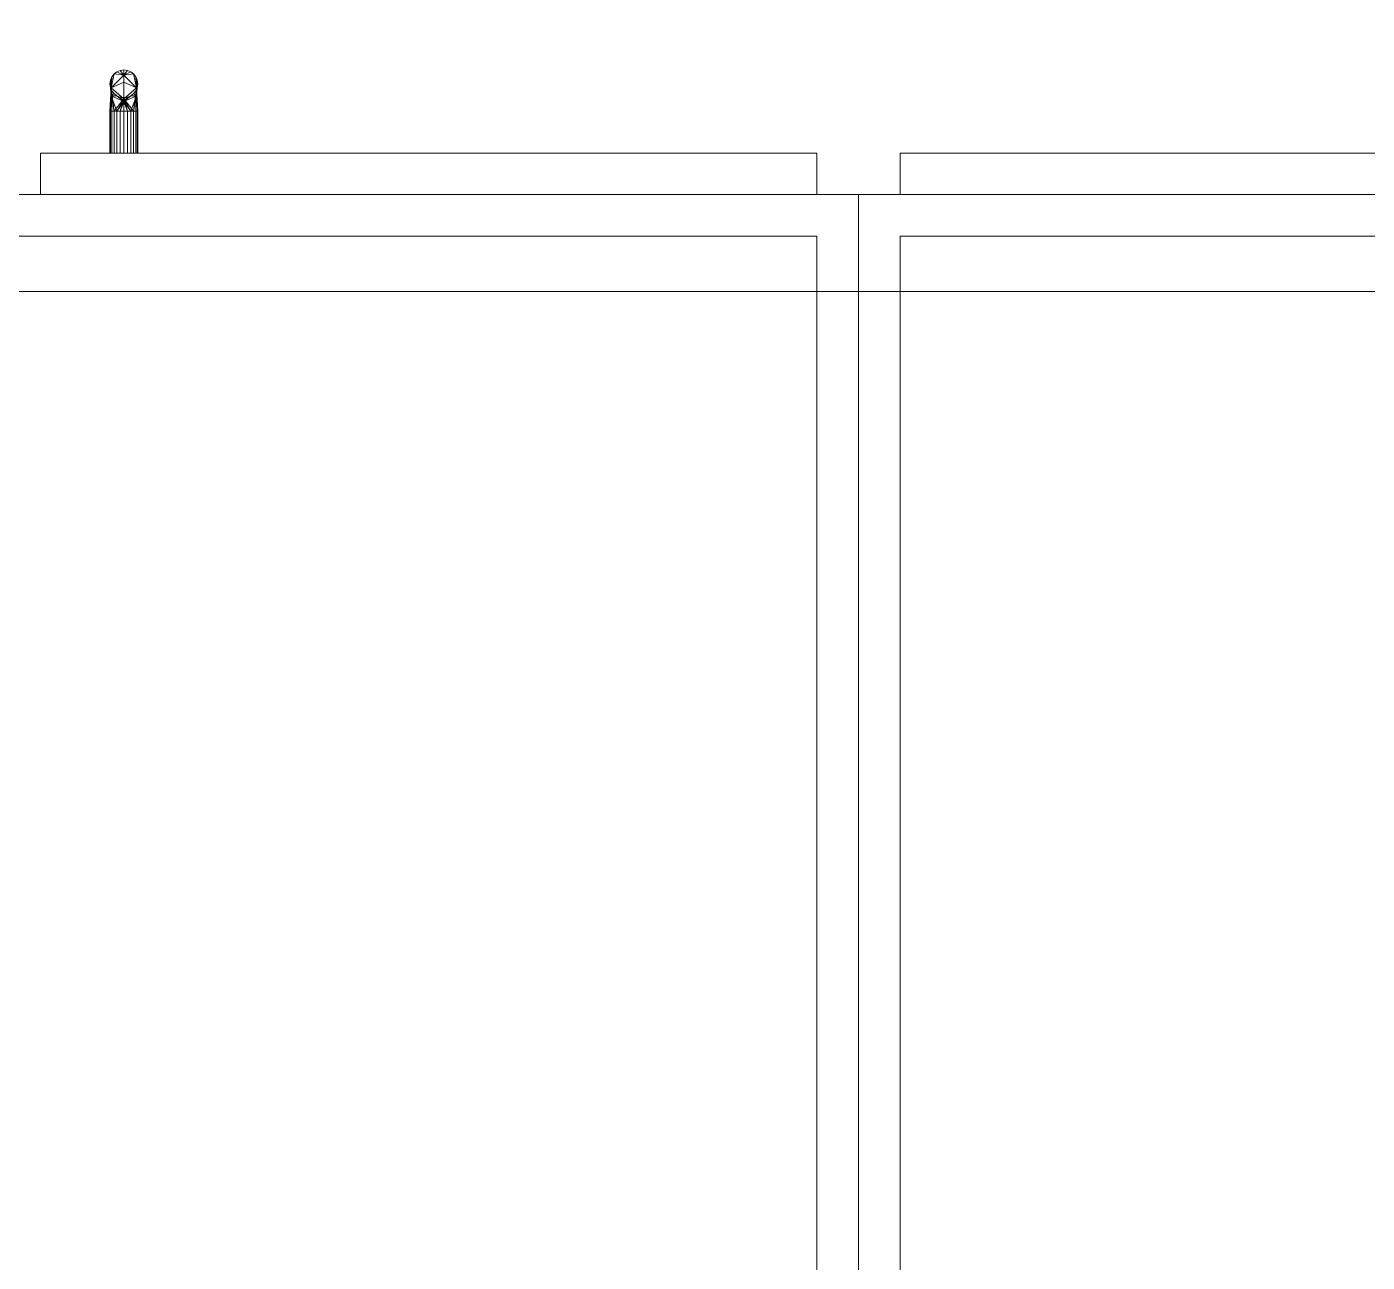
# Model space of a CAD drawing. Header units: millimetres. Extents: x -40035 to 35835, y -28925 to 20487.
# Drawn here: x -20391.6 to -19908.1, y 6847.3 to 7293 of the extents above; entities that cross this region are included whole.
import ezdxf

# ---------------------------------------------------------------- set-up
doc = ezdxf.new("R2010")
doc.units = ezdxf.units.MM
for name, color, linetype, lineweight in [('A-CLNG', 13, 'Continuous', 9), ('A-FLOR', 192, 'Continuous', 9), ('A-ROOF', 132, 'Continuous', 9), ('Q-CASE', 31, 'Continuous', 9), ('S-FNDN', 32, 'Continuous', 9)]:
    doc.layers.add(name, color=color, linetype=linetype, lineweight=lineweight)

# ---------------------------------------------------------------- blocks, each defined once
blk = doc.blocks.new('Hoher Schrank - 2 Türen - Vertikal - 160 x 60-768521-_3D_')
at = {"layer": 'Q-CASE'}
mesh = blk.add_polyface(dxfattribs=at)
corners = [(318.74, -600, 2000), (318.74, 0, 2000), (-281.26, 0, 2000), (-281.26, -600, 2000)]
mesh.append_faces([[corners[k] for k in face] for face in [(3, 0, 1, 2)]])
mesh = blk.add_polyface(dxfattribs=at)
corners = [(-281.26, -600, 2000), (-281.26, 0, 2000), (-281.26, 0, 1985), (-281.26, 0), (-281.26, -565), (-281.26, -565, 150), (-281.26, -600, 150), (-281.26, -600, 1985)]
mesh.append_faces([[corners[k] for k in face] for face in [(7, 2, 5, 6)]], dxfattribs={"vtx0": -1, "vtx1": -1})
mesh.append_faces([[corners[k] for k in face] for face in [(1, 2, 7, 0)]], dxfattribs={"vtx1": -1})
mesh.append_faces([[corners[k] for k in face] for face in [(3, 4, 5, 2)]], dxfattribs={"vtx2": -1})
mesh = blk.add_polyface(dxfattribs=at)
corners = [(318.74, 0), (318.74, -565), (-281.26, -565), (-281.26, 0)]
mesh.append_faces([[corners[k] for k in face] for face in [(2, 3, 0, 1)]])
mesh = blk.add_polyface(dxfattribs=at)
corners = [(318.74, 0, 2000), (318.74, -600, 2000), (318.74, -600, 1985), (318.74, -600, 150), (318.74, -565, 150), (318.74, -565), (318.74, 0), (318.74, 0, 1985)]
mesh.append_faces([[corners[k] for k in face] for face in [(6, 4, 5)]], dxfattribs={"vtx0": -1})
mesh.append_faces([[corners[k] for k in face] for face in [(7, 2, 4, 6)]], dxfattribs={"vtx0": -1, "vtx1": -1, "vtx2": -1})
mesh.append_faces([[corners[k] for k in face] for face in [(1, 2, 7, 0), (3, 4, 2)]], dxfattribs={"vtx1": -1})
mesh = blk.add_polyface(dxfattribs=at)
corners = [(-266.26, -585, 165), (-266.26, -19.05, 165), (-266.26, -19.05, 150), (-266.26, -15, 150), (-266.26, -15, 1985), (-266.26, -585, 1985)]
mesh.append_faces([[corners[k] for k in face] for face in [(1, 4, 5, 0)]], dxfattribs={"vtx0": -1})
mesh.append_faces([[corners[k] for k in face] for face in [(3, 4, 1, 2)]], dxfattribs={"vtx1": -1})
mesh = blk.add_polyface(dxfattribs=at)
corners = [(-266.26, -585, 1985), (-266.26, -15, 1985), (303.74, -15, 1985), (303.74, -585, 1985)]
mesh.append_faces([[corners[k] for k in face] for face in [(0, 1, 2, 3)]])
mesh = blk.add_polyface(dxfattribs=at)
corners = [(303.74, -19.05, 165), (-266.26, -19.05, 165), (-266.26, -585, 165), (303.74, -585, 165)]
mesh.append_faces([[corners[k] for k in face] for face in [(2, 3, 0, 1)]])
mesh = blk.add_polyface(dxfattribs=at)
corners = [(303.74, -19.05, 165), (303.74, -585, 165), (303.74, -585, 1985), (303.74, -15, 1985), (303.74, -15, 150), (303.74, -19.05, 150)]
mesh.append_faces([[corners[k] for k in face] for face in [(0, 3, 4, 5)]], dxfattribs={"vtx0": -1})
mesh.append_faces([[corners[k] for k in face] for face in [(2, 3, 0, 1)]], dxfattribs={"vtx1": -1})
mesh = blk.add_polyface(dxfattribs=at)
corners = [(318.74, -600, 150), (-281.26, -600, 150), (-281.26, -565, 150), (318.74, -565, 150)]
mesh.append_faces([[corners[k] for k in face] for face in [(0, 1, 2, 3)]])
mesh = blk.add_polyface(dxfattribs=at)
corners = [(-281.26, -565), (318.74, -565), (318.74, -565, 150), (-281.26, -565, 150)]
mesh.append_faces([[corners[k] for k in face] for face in [(2, 3, 0, 1)]])
mesh = blk.add_polyface(dxfattribs=at)
corners = [(303.74, -585, 165), (-266.26, -585, 165), (-266.26, -585, 1985), (303.74, -585, 1985)]
mesh.append_faces([[corners[k] for k in face] for face in [(1, 2, 3, 0)]])
mesh = blk.add_polyface(dxfattribs=at)
corners = [(318.74, -600, 2000), (-281.26, -600, 2000), (-281.26, -600, 1985), (-281.26, -600, 150), (318.74, -600, 150), (318.74, -600, 1985)]
mesh.append_faces([[corners[k] for k in face] for face in [(5, 0, 1, 2), (2, 3, 4, 5)]], dxfattribs={"vtx3": -1})
mesh = blk.add_polyface(dxfattribs=at)
corners = [(13.74, -600, 1985), (13.74, -600, 165), (-266.26, -600, 165), (-266.26, -600, 1985), (303.74, -600, 165), (23.74, -600, 165), (23.74, -600, 1985), (303.74, -600, 1985)]
mesh.append_faces([[corners[k] for k in face] for face in [(2, 3, 0, 1), (5, 6, 7, 4)]])
mesh = blk.add_polyface(dxfattribs=at)
corners = [(-266.26, -615, 1985), (13.74, -615, 1985), (13.74, -600, 1985), (-266.26, -600, 1985)]
mesh.append_faces([[corners[k] for k in face] for face in [(0, 1, 2, 3)]])
mesh = blk.add_polyface(dxfattribs=at)
corners = [(-266.26, -615, 165), (-266.26, -615, 1985), (-266.26, -600, 1985), (-266.26, -600, 165)]
mesh.append_faces([[corners[k] for k in face] for face in [(0, 1, 2, 3)]])
mesh = blk.add_polyface(dxfattribs=at)
corners = [(13.74, -615, 165), (-266.26, -615, 165), (-266.26, -600, 165), (13.74, -600, 165)]
mesh.append_faces([[corners[k] for k in face] for face in [(3, 0, 1, 2)]])
mesh = blk.add_polyface(dxfattribs=at)
corners = [(13.74, -615, 1985), (13.74, -615, 165), (13.74, -600, 165), (13.74, -600, 1985)]
mesh.append_faces([[corners[k] for k in face] for face in [(0, 1, 2, 3)]])
mesh = blk.add_polyface(dxfattribs=at)
corners = [(23.74, -615, 1985), (303.74, -615, 1985), (303.74, -600, 1985), (23.74, -600, 1985)]
mesh.append_faces([[corners[k] for k in face] for face in [(0, 1, 2, 3)]])
mesh = blk.add_polyface(dxfattribs=at)
corners = [(303.74, -615, 165), (23.74, -615, 165), (23.74, -600, 165), (303.74, -600, 165)]
mesh.append_faces([[corners[k] for k in face] for face in [(3, 0, 1, 2)]])
mesh = blk.add_polyface(dxfattribs=at)
corners = [(303.74, -615, 1985), (303.74, -615, 165), (303.74, -600, 165), (303.74, -600, 1985)]
mesh.append_faces([[corners[k] for k in face] for face in [(0, 1, 2, 3)]])
mesh = blk.add_polyface(dxfattribs=at)
corners = [(13.74, -615, 1985), (-266.26, -615, 1985), (-266.26, -615, 165), (13.74, -615, 165), (303.74, -615, 165), (303.74, -615, 1985), (23.74, -615, 1985), (23.74, -615, 165)]
mesh.append_faces([[corners[k] for k in face] for face in [(2, 3, 0, 1), (7, 4, 5, 6)]])
mesh = blk.add_polyface(dxfattribs=at)
corners = [(-16.26, -615, 685), (-17.56, -615, 685.17), (-18.76, -615, 685.67), (-19.8, -615, 686.46), (-20.59, -615, 687.5), (-21.09, -615, 688.71), (-21.26, -615, 690), (-21.09, -615, 691.29), (-20.59, -615, 692.5), (-19.8, -615, 693.54), (-18.76, -615, 694.33), (-17.56, -615, 694.83), (-16.26, -615, 695), (-14.97, -615, 694.83), (-13.76, -615, 694.33), (-12.73, -615, 693.54), (-11.93, -615, 692.5), (-11.43, -615, 691.29), (-11.26, -615, 690), (-11.43, -615, 688.71), (-11.93, -615, 687.5), (-12.73, -615, 686.46), (-13.76, -615, 685.67), (-14.97, -615, 685.17)]
mesh.append_faces([[corners[k] for k in face] for face in [(23, 20, 21, 22), (10, 7, 8, 9)]], dxfattribs={"vtx0": -1})
mesh.append_faces([[corners[k] for k in face] for face in [(15, 18, 23, 12)]], dxfattribs={"vtx0": -1, "vtx1": -1, "vtx2": -1, "vtx3": -1})
mesh.append_faces([[corners[k] for k in face] for face in [(17, 18, 15, 16)]], dxfattribs={"vtx1": -1})
mesh.append_faces([[corners[k] for k in face] for face in [(23, 0, 3, 12), (6, 7, 10, 3)]], dxfattribs={"vtx1": -1, "vtx2": -1, "vtx3": -1})
mesh.append_faces([[corners[k] for k in face] for face in [(13, 14, 15, 12), (1, 2, 3, 0)]], dxfattribs={"vtx2": -1})
mesh.append_faces([[corners[k] for k in face] for face in [(18, 19, 20, 23), (10, 11, 12, 3)]], dxfattribs={"vtx2": -1, "vtx3": -1})
mesh.append_faces([[corners[k] for k in face] for face in [(3, 4, 5, 6)]], dxfattribs={"vtx3": -1})
mesh = blk.add_polyface(dxfattribs=at)
corners = [(-16.26, -615, 695), (-17.56, -615, 694.83), (-18.76, -615, 694.33), (-19.8, -615, 693.54), (-20.59, -615, 692.5), (-21.09, -615, 691.29), (-21.26, -615, 690), (-21.09, -615, 688.71), (-20.59, -615, 687.5), (-19.8, -615, 686.46), (-18.76, -615, 685.67), (-17.56, -615, 685.17), (-16.26, -615, 685), (-16.26, -630.09, 685), (-17.56, -630.09, 685.17), (-18.76, -630.09, 685.67), (-19.8, -630.09, 686.46), (-20.59, -630.09, 687.5), (-21.09, -630.09, 688.71), (-21.26, -630.09, 690), (-21.09, -630.09, 691.29), (-20.59, -630.09, 692.5), (-19.8, -630.09, 693.54), (-18.76, -630.09, 694.33), (-17.56, -630.09, 694.83), (-16.26, -630.09, 695)]
mesh.append_faces([[corners[k] for k in face] for face in [(1, 24, 25, 0)]], dxfattribs={"vtx0": -1})
mesh.append_faces([[corners[k] for k in face] for face in [(11, 14, 15, 10), (9, 16, 17, 8), (10, 15, 16, 9), (8, 17, 18, 7), (19, 6, 7, 18), (5, 20, 21, 4), (4, 21, 22, 3), (2, 23, 24, 1), (3, 22, 23, 2), (20, 5, 6, 19)]], dxfattribs={"vtx0": -1, "vtx2": -1})
mesh.append_faces([[corners[k] for k in face] for face in [(12, 13, 14, 11)]], dxfattribs={"vtx2": -1})
mesh = blk.add_polyface(dxfattribs=at)
corners = [(-16.26, -615, 815), (-14.97, -615, 814.83), (-13.76, -615, 814.33), (-12.73, -615, 813.54), (-11.93, -615, 812.5), (-11.43, -615, 811.29), (-11.26, -615, 810), (-11.43, -615, 808.71), (-11.93, -615, 807.5), (-12.73, -615, 806.46), (-13.76, -615, 805.67), (-14.97, -615, 805.17), (-16.26, -615, 805), (-17.56, -615, 805.17), (-18.76, -615, 805.67), (-19.8, -615, 806.46), (-20.59, -615, 807.5), (-21.09, -615, 808.71), (-21.26, -615, 810), (-21.09, -615, 811.29), (-20.59, -615, 812.5), (-19.8, -615, 813.54), (-18.76, -615, 814.33), (-17.56, -615, 814.83)]
mesh.append_faces([[corners[k] for k in face] for face in [(12, 9, 10, 11), (15, 12, 13, 14)]], dxfattribs={"vtx0": -1})
mesh.append_faces([[corners[k] for k in face] for face in [(9, 12, 3, 8), (19, 12, 15, 18), (3, 12, 19)]], dxfattribs={"vtx0": -1, "vtx1": -1, "vtx2": -1})
mesh.append_faces([[corners[k] for k in face] for face in [(0, 3, 19, 22)]], dxfattribs={"vtx0": -1, "vtx1": -1, "vtx2": -1, "vtx3": -1})
mesh.append_faces([[corners[k] for k in face] for face in [(21, 22, 19, 20), (23, 0, 22)]], dxfattribs={"vtx1": -1})
mesh.append_faces([[corners[k] for k in face] for face in [(6, 7, 8, 3)]], dxfattribs={"vtx2": -1, "vtx3": -1})
mesh.append_faces([[corners[k] for k in face] for face in [(3, 4, 5, 6), (0, 1, 2, 3), (15, 16, 17, 18)]], dxfattribs={"vtx3": -1})
mesh = blk.add_polyface(dxfattribs=at)
corners = [(-16.26, -630.09, 805), (-17.56, -630.09, 805.17), (-18.76, -630.09, 805.67), (-19.8, -630.09, 806.46), (-20.59, -630.09, 807.5), (-21.09, -630.09, 808.71), (-21.26, -630.09, 810), (-21.09, -630.09, 811.29), (-20.59, -630.09, 812.5), (-19.8, -630.09, 813.54), (-18.76, -630.09, 814.33), (-17.56, -630.09, 814.83), (-16.26, -630.09, 815), (-16.26, -615, 815), (-17.56, -615, 814.83), (-18.76, -615, 814.33), (-19.8, -615, 813.54), (-20.59, -615, 812.5), (-21.09, -615, 811.29), (-21.26, -615, 810), (-21.09, -615, 808.71), (-20.59, -615, 807.5), (-19.8, -615, 806.46), (-18.76, -615, 805.67), (-17.56, -615, 805.17), (-16.26, -615, 805)]
mesh.append_faces([[corners[k] for k in face] for face in [(1, 24, 25, 0)]], dxfattribs={"vtx0": -1})
mesh.append_faces([[corners[k] for k in face] for face in [(11, 14, 15, 10), (9, 16, 17, 8), (10, 15, 16, 9), (8, 17, 18, 7), (19, 6, 7, 18), (5, 20, 21, 4), (4, 21, 22, 3), (2, 23, 24, 1), (3, 22, 23, 2), (20, 5, 6, 19)]], dxfattribs={"vtx0": -1, "vtx2": -1})
mesh.append_faces([[corners[k] for k in face] for face in [(12, 13, 14, 11)]], dxfattribs={"vtx2": -1})
mesh = blk.add_polyface(dxfattribs=at)
corners = [(-16.26, -615, 685), (-14.97, -615, 685.17), (-13.76, -615, 685.67), (-12.73, -615, 686.46), (-11.93, -615, 687.5), (-11.43, -615, 688.71), (-11.26, -615, 690), (-11.43, -615, 691.29), (-11.93, -615, 692.5), (-12.73, -615, 693.54), (-13.76, -615, 694.33), (-14.97, -615, 694.83), (-16.26, -615, 695), (-16.26, -630.09, 695), (-14.97, -630.09, 694.83), (-13.76, -630.09, 694.33), (-12.73, -630.09, 693.54), (-11.93, -630.09, 692.5), (-11.43, -630.09, 691.29), (-11.26, -630.09, 690), (-11.43, -630.09, 688.71), (-11.93, -630.09, 687.5), (-12.73, -630.09, 686.46), (-13.76, -630.09, 685.67), (-14.97, -630.09, 685.17), (-16.26, -630.09, 685)]
mesh.append_faces([[corners[k] for k in face] for face in [(1, 24, 25, 0)]], dxfattribs={"vtx0": -1})
mesh.append_faces([[corners[k] for k in face] for face in [(11, 14, 15, 10), (9, 16, 17, 8), (10, 15, 16, 9), (8, 17, 18, 7), (19, 6, 7, 18), (5, 20, 21, 4), (4, 21, 22, 3), (2, 23, 24, 1), (3, 22, 23, 2), (20, 5, 6, 19)]], dxfattribs={"vtx0": -1, "vtx2": -1})
mesh.append_faces([[corners[k] for k in face] for face in [(12, 13, 14, 11)]], dxfattribs={"vtx2": -1})
mesh = blk.add_polyface(dxfattribs=at)
corners = [(-16.26, -630.09, 815), (-14.97, -630.09, 814.83), (-13.76, -630.09, 814.33), (-12.73, -630.09, 813.54), (-11.93, -630.09, 812.5), (-11.43, -630.09, 811.29), (-11.26, -630.09, 810), (-11.43, -630.09, 808.71), (-11.93, -630.09, 807.5), (-12.73, -630.09, 806.46), (-13.76, -630.09, 805.67), (-14.97, -630.09, 805.17), (-16.26, -630.09, 805), (-16.26, -615, 805), (-14.97, -615, 805.17), (-13.76, -615, 805.67), (-12.73, -615, 806.46), (-11.93, -615, 807.5), (-11.43, -615, 808.71), (-11.26, -615, 810), (-11.43, -615, 811.29), (-11.93, -615, 812.5), (-12.73, -615, 813.54), (-13.76, -615, 814.33), (-14.97, -615, 814.83), (-16.26, -615, 815)]
mesh.append_faces([[corners[k] for k in face] for face in [(1, 24, 25, 0)]], dxfattribs={"vtx0": -1})
mesh.append_faces([[corners[k] for k in face] for face in [(11, 14, 15, 10), (9, 16, 17, 8), (10, 15, 16, 9), (8, 17, 18, 7), (19, 6, 7, 18), (5, 20, 21, 4), (4, 21, 22, 3), (2, 23, 24, 1), (3, 22, 23, 2), (20, 5, 6, 19)]], dxfattribs={"vtx0": -1, "vtx2": -1})
mesh.append_faces([[corners[k] for k in face] for face in [(12, 13, 14, 11)]], dxfattribs={"vtx2": -1})
mesh = blk.add_polyface(dxfattribs=at)
corners = [(-16.26, -635, 699.91), (-16.26, -633.56, 696.44), (-16.26, -630.09, 695), (-17.56, -630.09, 694.83), (-18.76, -630.09, 694.33), (-19.8, -630.09, 693.54), (-20.59, -630.09, 692.5), (-21.09, -630.09, 691.29), (-21.26, -630.09, 690), (-21.09, -630.09, 688.71), (-20.59, -630.09, 687.5), (-19.8, -630.09, 686.46), (-18.76, -630.09, 685.67), (-17.56, -630.09, 685.17), (-16.26, -630.09, 685), (-16.26, -640.63, 689.37), (-16.26, -645, 699.91), (-17.56, -644.83, 699.91), (-18.76, -644.33, 699.91), (-19.8, -643.54, 699.91), (-20.59, -642.5, 699.91), (-21.09, -641.29, 699.91), (-21.26, -640, 699.91), (-21.09, -638.71, 699.91), (-20.59, -637.5, 699.91), (-19.8, -636.46, 699.91), (-18.76, -635.67, 699.91), (-17.56, -635.17, 699.91), (-16.26, -634.6, 686.86), (-16.26, -643.14, 695.4), (-20.81, -638.57, 691.43), (-20.81, -635.63, 694.37)]
mesh.append_faces([[corners[k] for k in face] for face in [(18, 29, 17), (7, 31, 6), (9, 30, 8), (10, 30, 9), (5, 31, 4), (19, 29, 18), (26, 31, 25), (24, 31, 23), (22, 30, 21)]], dxfattribs={"vtx0": -1, "vtx1": -1})
mesh.append_faces([[corners[k] for k in face] for face in [(28, 30, 11), (23, 31, 30), (4, 31, 1), (7, 30, 31), (30, 29, 19), (26, 1, 31)]], dxfattribs={"vtx0": -1, "vtx1": -1, "vtx2": -1})
mesh.append_faces([[corners[k] for k in face] for face in [(31, 5, 6), (30, 28, 15), (30, 19, 20), (30, 22, 23)]], dxfattribs={"vtx0": -1, "vtx2": -1})
mesh.append_faces([[corners[k] for k in face] for face in [(16, 17, 29), (0, 1, 27)]], dxfattribs={"vtx1": -1})
mesh.append_faces([[corners[k] for k in face] for face in [(12, 13, 28), (11, 12, 28), (15, 29, 30), (10, 11, 30), (7, 8, 30), (3, 4, 1), (20, 21, 30), (26, 27, 1), (24, 25, 31)]], dxfattribs={"vtx1": -1, "vtx2": -1})
mesh.append_faces([[corners[k] for k in face] for face in [(13, 14, 28), (1, 2, 3)]], dxfattribs={"vtx2": -1})
mesh = blk.add_polyface(dxfattribs=at)
corners = [(-16.26, -630.09, 805), (-16.26, -633.56, 803.56), (-16.26, -635, 800.09), (-17.56, -635.17, 800.09), (-18.76, -635.67, 800.09), (-19.8, -636.46, 800.09), (-20.59, -637.5, 800.09), (-21.09, -638.71, 800.09), (-21.26, -640, 800.09), (-21.09, -641.29, 800.09), (-20.59, -642.5, 800.09), (-19.8, -643.54, 800.09), (-18.76, -644.33, 800.09), (-17.56, -644.83, 800.09), (-16.26, -645, 800.09), (-16.26, -640.63, 810.63), (-16.26, -630.09, 815), (-17.56, -630.09, 814.83), (-18.76, -630.09, 814.33), (-19.8, -630.09, 813.54), (-20.59, -630.09, 812.5), (-21.09, -630.09, 811.29), (-21.26, -630.09, 810), (-21.09, -630.09, 808.71), (-20.59, -630.09, 807.5), (-19.8, -630.09, 806.46), (-18.76, -630.09, 805.67), (-17.56, -630.09, 805.17), (-16.26, -643.14, 804.6), (-16.26, -634.6, 813.14), (-20.81, -638.57, 808.57), (-20.81, -635.63, 805.63)]
mesh.append_faces([[corners[k] for k in face] for face in [(18, 29, 17), (7, 31, 6), (9, 30, 8), (10, 30, 9), (5, 31, 4), (19, 29, 18), (26, 31, 25), (24, 31, 23), (22, 30, 21)]], dxfattribs={"vtx0": -1, "vtx1": -1})
mesh.append_faces([[corners[k] for k in face] for face in [(28, 30, 11), (23, 31, 30), (4, 31, 1), (7, 30, 31), (30, 29, 19), (26, 1, 31)]], dxfattribs={"vtx0": -1, "vtx1": -1, "vtx2": -1})
mesh.append_faces([[corners[k] for k in face] for face in [(31, 5, 6), (30, 28, 15), (30, 19, 20), (30, 22, 23)]], dxfattribs={"vtx0": -1, "vtx2": -1})
mesh.append_faces([[corners[k] for k in face] for face in [(16, 17, 29), (0, 1, 27)]], dxfattribs={"vtx1": -1})
mesh.append_faces([[corners[k] for k in face] for face in [(12, 13, 28), (11, 12, 28), (15, 29, 30), (10, 11, 30), (7, 8, 30), (3, 4, 1), (20, 21, 30), (26, 27, 1), (24, 25, 31)]], dxfattribs={"vtx1": -1, "vtx2": -1})
mesh.append_faces([[corners[k] for k in face] for face in [(13, 14, 28), (1, 2, 3)]], dxfattribs={"vtx2": -1})
mesh = blk.add_polyface(dxfattribs=at)
corners = [(-16.26, -645, 699.91), (-16.26, -640.63, 689.37), (-16.26, -630.09, 685), (-14.97, -630.09, 685.17), (-13.76, -630.09, 685.67), (-12.73, -630.09, 686.46), (-11.93, -630.09, 687.5), (-11.43, -630.09, 688.71), (-11.26, -630.09, 690), (-11.43, -630.09, 691.29), (-11.93, -630.09, 692.5), (-12.73, -630.09, 693.54), (-13.76, -630.09, 694.33), (-14.97, -630.09, 694.83), (-16.26, -630.09, 695), (-16.26, -633.56, 696.44), (-16.26, -635, 699.91), (-14.97, -635.17, 699.91), (-13.76, -635.67, 699.91), (-12.73, -636.46, 699.91), (-11.93, -637.5, 699.91), (-11.43, -638.71, 699.91), (-11.26, -640, 699.91), (-11.43, -641.29, 699.91), (-11.93, -642.5, 699.91), (-12.73, -643.54, 699.91), (-13.76, -644.33, 699.91), (-14.97, -644.83, 699.91), (-16.26, -643.14, 695.4), (-16.26, -634.6, 686.86), (-11.72, -638.57, 691.43), (-11.71, -635.63, 694.37)]
mesh.append_faces([[corners[k] for k in face] for face in [(9, 30, 8), (21, 31, 20), (24, 30, 23), (11, 31, 10), (7, 30, 6), (4, 29, 3), (22, 30, 21), (23, 30, 22)]], dxfattribs={"vtx0": -1, "vtx1": -1})
mesh.append_faces([[corners[k] for k in face] for face in [(31, 12, 15), (29, 5, 30), (9, 31, 30), (31, 21, 30), (30, 25, 28), (31, 15, 18)]], dxfattribs={"vtx0": -1, "vtx1": -1, "vtx2": -1})
mesh.append_faces([[corners[k] for k in face] for face in [(15, 12, 13), (15, 17, 18), (31, 18, 19), (31, 19, 20), (30, 24, 25), (30, 28, 1), (28, 25, 26)]], dxfattribs={"vtx0": -1, "vtx2": -1})
mesh.append_faces([[corners[k] for k in face] for face in [(9, 10, 31), (11, 12, 31), (4, 5, 29), (5, 6, 30), (7, 8, 30), (1, 29, 30), (26, 27, 28)]], dxfattribs={"vtx1": -1, "vtx2": -1})
mesh.append_faces([[corners[k] for k in face] for face in [(29, 2, 3), (13, 14, 15), (15, 16, 17), (27, 0, 28)]], dxfattribs={"vtx2": -1})
mesh = blk.add_polyface(dxfattribs=at)
corners = [(-16.26, -630.09, 815), (-16.26, -640.63, 810.63), (-16.26, -645, 800.09), (-14.97, -644.83, 800.09), (-13.76, -644.33, 800.09), (-12.73, -643.54, 800.09), (-11.93, -642.5, 800.09), (-11.43, -641.29, 800.09), (-11.26, -640, 800.09), (-11.43, -638.71, 800.09), (-11.93, -637.5, 800.09), (-12.73, -636.46, 800.09), (-13.76, -635.67, 800.09), (-14.97, -635.17, 800.09), (-16.26, -635, 800.09), (-16.26, -633.56, 803.56), (-16.26, -630.09, 805), (-14.97, -630.09, 805.17), (-13.76, -630.09, 805.67), (-12.73, -630.09, 806.46), (-11.93, -630.09, 807.5), (-11.43, -630.09, 808.71), (-11.26, -630.09, 810), (-11.43, -630.09, 811.29), (-11.93, -630.09, 812.5), (-12.73, -630.09, 813.54), (-13.76, -630.09, 814.33), (-14.97, -630.09, 814.83), (-16.26, -634.6, 813.14), (-16.26, -643.14, 804.6), (-11.72, -638.57, 808.57), (-11.71, -635.63, 805.63)]
mesh.append_faces([[corners[k] for k in face] for face in [(9, 30, 8), (21, 31, 20), (24, 30, 23), (11, 31, 10), (7, 30, 6), (4, 29, 3), (22, 30, 21), (23, 30, 22)]], dxfattribs={"vtx0": -1, "vtx1": -1})
mesh.append_faces([[corners[k] for k in face] for face in [(31, 12, 15), (29, 5, 30), (9, 31, 30), (31, 21, 30), (30, 25, 28), (31, 15, 18)]], dxfattribs={"vtx0": -1, "vtx1": -1, "vtx2": -1})
mesh.append_faces([[corners[k] for k in face] for face in [(15, 12, 13), (15, 17, 18), (31, 18, 19), (31, 19, 20), (30, 24, 25), (30, 28, 1), (28, 25, 26)]], dxfattribs={"vtx0": -1, "vtx2": -1})
mesh.append_faces([[corners[k] for k in face] for face in [(9, 10, 31), (11, 12, 31), (4, 5, 29), (5, 6, 30), (7, 8, 30), (1, 29, 30), (26, 27, 28)]], dxfattribs={"vtx1": -1, "vtx2": -1})
mesh.append_faces([[corners[k] for k in face] for face in [(29, 2, 3), (13, 14, 15), (15, 16, 17), (27, 0, 28)]], dxfattribs={"vtx2": -1})
mesh = blk.add_polyface(dxfattribs=at)
corners = [(-16.26, -635, 699.91), (-17.56, -635.17, 699.91), (-18.76, -635.67, 699.91), (-19.8, -636.46, 699.91), (-20.59, -637.5, 699.91), (-21.09, -638.71, 699.91), (-21.26, -640, 699.91), (-21.09, -641.29, 699.91), (-20.59, -642.5, 699.91), (-19.8, -643.54, 699.91), (-18.76, -644.33, 699.91), (-17.56, -644.83, 699.91), (-16.26, -645, 699.91), (-16.26, -645, 800.09), (-17.56, -644.83, 800.09), (-18.76, -644.33, 800.09), (-19.8, -643.54, 800.09), (-20.59, -642.5, 800.09), (-21.09, -641.29, 800.09), (-21.26, -640, 800.09), (-21.09, -638.71, 800.09), (-20.59, -637.5, 800.09), (-19.8, -636.46, 800.09), (-18.76, -635.67, 800.09), (-17.56, -635.17, 800.09), (-16.26, -635, 800.09)]
mesh.append_faces([[corners[k] for k in face] for face in [(1, 24, 25, 0)]], dxfattribs={"vtx0": -1})
mesh.append_faces([[corners[k] for k in face] for face in [(11, 14, 15, 10), (8, 17, 18, 7), (9, 16, 17, 8), (10, 15, 16, 9), (19, 6, 7, 18), (5, 20, 21, 4), (2, 23, 24, 1), (20, 5, 6, 19)]], dxfattribs={"vtx0": -1, "vtx2": -1})
mesh.append_faces([[corners[k] for k in face] for face in [(21, 22, 3, 4), (22, 23, 2, 3)]], dxfattribs={"vtx1": -1, "vtx3": -1})
mesh.append_faces([[corners[k] for k in face] for face in [(12, 13, 14, 11)]], dxfattribs={"vtx2": -1})
mesh = blk.add_polyface(dxfattribs=at)
corners = [(-16.26, -645, 699.91), (-14.97, -644.83, 699.91), (-13.76, -644.33, 699.91), (-12.73, -643.54, 699.91), (-11.93, -642.5, 699.91), (-11.43, -641.29, 699.91), (-11.26, -640, 699.91), (-11.43, -638.71, 699.91), (-11.93, -637.5, 699.91), (-12.73, -636.46, 699.91), (-13.76, -635.67, 699.91), (-14.97, -635.17, 699.91), (-16.26, -635, 699.91), (-16.26, -635, 800.09), (-14.97, -635.17, 800.09), (-13.76, -635.67, 800.09), (-12.73, -636.46, 800.09), (-11.93, -637.5, 800.09), (-11.43, -638.71, 800.09), (-11.26, -640, 800.09), (-11.43, -641.29, 800.09), (-11.93, -642.5, 800.09), (-12.73, -643.54, 800.09), (-13.76, -644.33, 800.09), (-14.97, -644.83, 800.09), (-16.26, -645, 800.09)]
mesh.append_faces([[corners[k] for k in face] for face in [(11, 14, 15, 10), (9, 16, 17, 8), (10, 15, 16, 9), (8, 17, 18, 7), (19, 6, 7, 18), (4, 21, 22, 3), (5, 20, 21, 4), (2, 23, 24, 1), (3, 22, 23, 2), (20, 5, 6, 19)]], dxfattribs={"vtx0": -1, "vtx2": -1})
mesh.append_faces([[corners[k] for k in face] for face in [(12, 13, 14, 11)]], dxfattribs={"vtx2": -1})
mesh.append_faces([[corners[k] for k in face] for face in [(24, 25, 0, 1)]], dxfattribs={"vtx3": -1})

msp = doc.modelspace()

# ---------------------------------------------------------------- block references
at = {"layer": 'Q-CASE', "rotation": 180}
for p in [(-20372.87, 6632.45, 4300), (-19772.87, 6632.45, 4300)]:
    msp.add_blockref('Hoher Schrank - 2 Türen - Vertikal - 160 x 60-768521-_3D_', p, dxfattribs=at)

# ---------------------------------------------------------------- meshes
at = {"layer": 'A-CLNG'}
mesh = msp.add_polyface(dxfattribs=at)
corners = [(-8951.7, 9482.45, 8300), (-26746.61, 9482.45, 8300), (-26746.61, 6637.45, 8300), (-8951.7, 6637.45, 8300)]
mesh.append_faces([[corners[k] for k in face] for face in [(0, 1, 2, 3)]])
at = {"layer": 'A-FLOR'}
mesh = msp.add_polyface(dxfattribs=at)
corners = [(35708.39, -19572.95, 4300), (35708.39, 15367.45, 4300), (22023.39, 15367.45, 4300), (22023.39, 18917.45, 4300), (-33711.61, 18917.45, 4300), (-33711.61, 6517.45, 4300), (-39715.44, 6517.45, 4300), (-39715.44, 2191.31, 4300), (-39591.61, 2191.31, 4300), (-39591.61, 6397.45, 4300), (21318.39, 6397.45, 4300), (21318.39, -767.55, 4300), (20018.39, -767.55, 4300), (20018.39, -2467.55, 4300), (21083.39, -2467.55, 4300), (21083.39, -2287.55, 4300), (21318.39, -2287.55, 4300), (21318.39, -11702.55, 4300), (-39591.61, -11702.55, 4300), (-39591.61, -1458.69, 4300), (-39715.44, -1458.69, 4300), (-39715.44, -11822.55, 4300), (-33714.61, -11822.55, 4300), (-33714.61, -21222.55, 4300), (-31115.51, -21222.55, 4300), (-30206.18, -22450.28, 4300), (-28926.18, -22450.28, 4300), (-27996.52, -21222.55, 4300), (-7441.61, -21222.55, 4300), (-6513.12, -22476.15, 4300), (-5153.12, -22476.15, 4300), (-4203.87, -21222.55, 4300), (16285.39, -21222.55, 4300), (17201.98, -22460.08, 4300), (18551.83, -22460.08, 4300), (19488.91, -21222.55, 4300), (22024.56, -21222.55, 4300), (22024.56, -19572.95, 4300), (22144.56, -19572.95, 4300), (22144.56, -11942.55, 4300), (28098.39, -11942.55, 4300), (28098.39, 6606.48, 4300), (22168.91, 6606.48, 4300), (22168.91, 7667.45, 4300), (28098.39, 7667.45, 4300), (28098.39, 7684.41, 4300), (29453.39, 7684.41, 4300), (29453.39, -13074.8, 4300), (28098.39, -13074.8, 4300), (23360.73, -13074.8, 4300), (23360.73, -19572.95, 4300), (-33594.61, -12527.55, 4300), (-32514.61, -12527.55, 4300), (-32514.61, -11942.55, 4300), (-28326.71, -11942.55, 4300), (-28326.71, -14852.55, 4300), (-33594.61, -14852.55, 4300), (-33591.61, 9482.45, 4300), (-28884.61, 9482.45, 4300), (-28884.61, 6637.45, 4300), (-32514.61, 6637.45, 4300), (-32514.61, 7197.45, 4300), (-32914.61, 7197.45, 4300), (-32914.61, 7162.45, 4300), (-33591.61, 7162.45, 4300), (-8951.7, 6617.45, 4300), (-28414.61, 6617.45, 4300), (-28414.61, 9482.45, 4300), (-8951.7, 9482.45, 4300)]
mesh.append_faces([[corners[k] for k in face] for face in [(9, 6, 7, 8), (63, 60, 61, 62)]], dxfattribs={"vtx0": -1})
mesh.append_faces([[corners[k] for k in face] for face in [(31, 17, 54), (16, 41, 11, 15), (58, 67, 4, 57)]], dxfattribs={"vtx0": -1, "vtx1": -1, "vtx2": -1})
mesh.append_faces([[corners[k] for k in face] for face in [(28, 31, 54, 55), (55, 24, 27, 28), (5, 66, 59, 60)]], dxfattribs={"vtx0": -1, "vtx1": -1, "vtx3": -1})
mesh.append_faces([[corners[k] for k in face] for face in [(56, 23, 24, 55), (18, 21, 22, 17), (42, 10, 11, 41), (65, 9, 10), (16, 40, 41), (2, 45, 46, 1), (59, 66, 67, 58), (5, 64, 57, 4), (9, 5, 6)]], dxfattribs={"vtx0": -1, "vtx2": -1})
mesh.append_faces([[corners[k] for k in face] for face in [(17, 31, 32, 37), (22, 53, 54, 17), (10, 42, 43, 2)]], dxfattribs={"vtx0": -1, "vtx2": -1, "vtx3": -1})
mesh.append_faces([[corners[k] for k in face] for face in [(68, 2, 3, 4)]], dxfattribs={"vtx0": -1, "vtx3": -1})
mesh.append_faces([[corners[k] for k in face] for face in [(20, 21, 18, 19)]], dxfattribs={"vtx1": -1})
mesh.append_faces([[corners[k] for k in face] for face in [(50, 0, 47), (11, 12, 15), (67, 68, 4)]], dxfattribs={"vtx1": -1, "vtx2": -1})
mesh.append_faces([[corners[k] for k in face] for face in [(68, 65, 10, 2), (65, 66, 5, 9), (63, 64, 5, 60)]], dxfattribs={"vtx1": -1, "vtx2": -1, "vtx3": -1})
mesh.append_faces([[corners[k] for k in face] for face in [(39, 40, 16, 17), (46, 47, 0, 1), (56, 51, 22, 23)]], dxfattribs={"vtx1": -1, "vtx3": -1})
mesh.append_faces([[corners[k] for k in face] for face in [(48, 49, 50, 47), (13, 14, 15, 12)]], dxfattribs={"vtx2": -1})
mesh.append_faces([[corners[k] for k in face] for face in [(35, 36, 37, 32), (37, 38, 39, 17), (51, 52, 53, 22), (43, 44, 45, 2)]], dxfattribs={"vtx2": -1, "vtx3": -1})
mesh.append_faces([[corners[k] for k in face] for face in [(32, 33, 34, 35), (28, 29, 30, 31), (24, 25, 26, 27)]], dxfattribs={"vtx3": -1})
mesh = msp.add_polyface(dxfattribs=at)
corners = [(22023.39, 18917.45, 4000), (22023.39, 15367.45, 4000), (35708.39, 15367.45, 4000), (35708.39, -19572.95, 4000), (23360.73, -19572.95, 4000), (23360.73, -13074.8, 4000), (28098.39, -13074.8, 4000), (29453.39, -13074.8, 4000), (29453.39, 7684.41, 4000), (28098.39, 7684.41, 4000), (28098.39, 7667.45, 4000), (22168.91, 7667.45, 4000), (22168.91, 6606.48, 4000), (28098.39, 6606.48, 4000), (28098.39, -11942.55, 4000), (22144.56, -11942.55, 4000), (22144.56, -19572.95, 4000), (22024.56, -19572.95, 4000), (22024.56, -21222.55, 4000), (19488.91, -21222.55, 4000), (18551.83, -22460.08, 4000), (17201.98, -22460.08, 4000), (16285.39, -21222.55, 4000), (-4203.87, -21222.55, 4000), (-5153.12, -22476.15, 4000), (-6513.12, -22476.15, 4000), (-7441.61, -21222.55, 4000), (-27996.52, -21222.55, 4000), (-28926.18, -22450.28, 4000), (-30206.18, -22450.28, 4000), (-31115.51, -21222.55, 4000), (-33714.61, -21222.55, 4000), (-33714.61, -11822.55, 4000), (-39715.44, -11822.55, 4000), (-39715.44, -1458.69, 4000), (-39591.61, -1458.69, 4000), (-39591.61, -11702.55, 4000), (21318.39, -11702.55, 4000), (21318.39, -2287.55, 4000), (21083.39, -2287.55, 4000), (21083.39, -2467.55, 4000), (20018.39, -2467.55, 4000), (20018.39, -767.55, 4000), (21318.39, -767.55, 4000), (21318.39, 6397.45, 4000), (-39591.61, 6397.45, 4000), (-39591.61, 2191.31, 4000), (-39715.44, 2191.31, 4000), (-39715.44, 6517.45, 4000), (-33711.61, 6517.45, 4000), (-33711.61, 18917.45, 4000), (-32514.61, -12527.55, 4000), (-33594.61, -12527.55, 4000), (-33594.61, -14852.55, 4000), (-28326.71, -14852.55, 4000), (-28326.71, -11942.55, 4000), (-32514.61, -11942.55, 4000), (-28884.61, 9482.45, 4000), (-33591.61, 9482.45, 4000), (-33591.61, 7162.45, 4000), (-32914.61, 7162.45, 4000), (-32914.61, 7197.45, 4000), (-32514.61, 7197.45, 4000), (-32514.61, 6637.45, 4000), (-28884.61, 6637.45, 4000), (-28414.61, 6617.45, 4000), (-8951.7, 6617.45, 4000), (-8951.7, 9482.45, 4000), (-28414.61, 9482.45, 4000)]
mesh.append_faces([[corners[k] for k in face] for face in [(6, 4, 5), (30, 28, 29), (36, 33, 34, 35)]], dxfattribs={"vtx0": -1})
mesh.append_faces([[corners[k] for k in face] for face in [(33, 36, 32)]], dxfattribs={"vtx0": -1, "vtx1": -1})
mesh.append_faces([[corners[k] for k in face] for face in [(23, 26, 55, 37)]], dxfattribs={"vtx0": -1, "vtx1": -1, "vtx2": -1, "vtx3": -1})
mesh.append_faces([[corners[k] for k in face] for face in [(30, 54, 27, 28), (43, 13, 38, 39), (50, 68, 57, 58)]], dxfattribs={"vtx0": -1, "vtx1": -1, "vtx3": -1})
mesh.append_faces([[corners[k] for k in face] for face in [(7, 3, 4, 6), (38, 14, 15, 37), (3, 7, 8, 2), (53, 31, 32, 52), (39, 42, 43)]], dxfattribs={"vtx0": -1, "vtx2": -1})
mesh.append_faces([[corners[k] for k in face] for face in [(32, 36, 37, 55), (49, 65, 66, 45), (67, 0, 1, 44), (49, 63, 64, 65), (49, 59, 60, 63)]], dxfattribs={"vtx0": -1, "vtx2": -1, "vtx3": -1})
mesh.append_faces([[corners[k] for k in face] for face in [(47, 48, 45, 46), (62, 63, 60, 61)]], dxfattribs={"vtx1": -1})
mesh.append_faces([[corners[k] for k in face] for face in [(55, 56, 32), (13, 14, 38), (66, 67, 44), (44, 45, 66), (48, 49, 45)]], dxfattribs={"vtx1": -1, "vtx2": -1})
mesh.append_faces([[corners[k] for k in face] for face in [(22, 23, 37, 17), (11, 12, 44, 1)]], dxfattribs={"vtx1": -1, "vtx2": -1, "vtx3": -1})
mesh.append_faces([[corners[k] for k in face] for face in [(30, 31, 53, 54), (26, 27, 54, 55), (43, 44, 12, 13), (8, 9, 1, 2), (50, 0, 67, 68), (68, 65, 64, 57), (58, 59, 49, 50)]], dxfattribs={"vtx1": -1, "vtx3": -1})
mesh.append_faces([[corners[k] for k in face] for face in [(20, 21, 22, 19), (24, 25, 26, 23)]], dxfattribs={"vtx2": -1})
mesh.append_faces([[corners[k] for k in face] for face in [(17, 18, 19, 22), (15, 16, 17, 37), (56, 51, 52, 32), (9, 10, 11, 1)]], dxfattribs={"vtx2": -1, "vtx3": -1})
mesh.append_faces([[corners[k] for k in face] for face in [(39, 40, 41, 42)]], dxfattribs={"vtx3": -1})
mesh = msp.add_polyface(dxfattribs=at)
corners = [(-8951.7, 9482.45, 4000), (-8951.7, 6637.45, 4000), (-28414.61, 6637.45, 4000), (-28414.61, 9482.45, 4000)]
mesh.append_faces([[corners[k] for k in face] for face in [(3, 0, 1, 2)]])
mesh = msp.add_polyface(dxfattribs=at)
corners = [(-8951.7, 9482.45, 4300), (-28414.61, 9482.45, 4300), (-28414.61, 6637.45, 4300), (-8951.7, 6637.45, 4300)]
mesh.append_faces([[corners[k] for k in face] for face in [(2, 3, 0, 1)]])
mesh = msp.add_polyface(dxfattribs=at)
corners = [(-26746.61, 9482.45, 7800), (-26746.61, 6637.45, 7800), (-8951.7, 6637.45, 7800), (-8951.7, 9482.45, 7800)]
mesh.append_faces([[corners[k] for k in face] for face in [(2, 3, 0, 1)]])
mesh = msp.add_polyface(dxfattribs=at)
corners = [(-26746.61, 9482.45, 7750), (-8951.7, 9482.45, 7750), (-8951.7, 6637.45, 7750), (-26746.61, 6637.45, 7750)]
mesh.append_faces([[corners[k] for k in face] for face in [(0, 1, 2, 3)]])
at = {"layer": 'A-ROOF'}
mesh = msp.add_polyface(dxfattribs=at)
corners = [(-33834.61, 19037.45, 8250), (22143.39, 19037.45, 8250), (22143.39, 6637.45, 8250), (-33834.61, 6637.45, 8250)]
mesh.append_faces([[corners[k] for k in face] for face in [(1, 2, 3, 0)]])
mesh = msp.add_polyface(dxfattribs=at)
corners = [(22143.39, 19037.45, 8450), (-33834.61, 19037.45, 8450), (-33834.61, 6637.45, 8450), (22143.39, 6637.45, 8450)]
mesh.append_faces([[corners[k] for k in face] for face in [(2, 3, 0, 1)]])
at = {"layer": 'S-FNDN'}
mesh = msp.add_polyface(dxfattribs=at)
corners = [(-33835.44, 6637.45, -1400), (-33835.44, 7349.3, -1400), (-33835.44, 8977.21, -1400), (-33835.44, 19037.45, -1400), (22144.56, 19037.45, -1400), (22144.56, 15367.45, -1400), (35704.56, 15367.45, -1400), (35704.56, -19572.55, -1400), (22144.56, -19572.55, -1400), (22144.56, -21342.55, -1400), (19541.21, -21342.55, -1400), (16218.64, -21342.55, -1400), (-4158.57, -21342.55, -1400), (-7441.61, -21342.55, -1400), (-33835.44, -21342.55, -1400), (-33835.44, -14330.7, -1400), (-33835.44, -12702.79, -1400), (-33835.44, -11942.55, -1400), (-39835.44, -11942.55, -1400), (-39835.44, 6637.45, -1400)]
mesh.append_faces([[corners[k] for k in face] for face in [(5, 2, 3, 4)]], dxfattribs={"vtx0": -1})
mesh.append_faces([[corners[k] for k in face] for face in [(5, 12, 1, 2)]], dxfattribs={"vtx0": -1, "vtx1": -1, "vtx3": -1})
mesh.append_faces([[corners[k] for k in face] for face in [(13, 16, 17, 0)]], dxfattribs={"vtx0": -1, "vtx2": -1, "vtx3": -1})
mesh.append_faces([[corners[k] for k in face] for face in [(11, 12, 5, 8)]], dxfattribs={"vtx1": -1, "vtx2": -1, "vtx3": -1})
mesh.append_faces([[corners[k] for k in face] for face in [(12, 13, 0, 1)]], dxfattribs={"vtx1": -1, "vtx3": -1})
mesh.append_faces([[corners[k] for k in face] for face in [(6, 7, 8, 5)]], dxfattribs={"vtx2": -1})
mesh.append_faces([[corners[k] for k in face] for face in [(13, 14, 15, 16), (8, 9, 10, 11), (17, 18, 19, 0)]], dxfattribs={"vtx3": -1})
mesh = msp.add_polyface(dxfattribs=at)
corners = [(-33835.44, 6637.45), (-39835.44, 6637.45), (-39835.44, -11942.55), (-33835.44, -11942.55), (-33835.44, -12702.79), (-33835.44, -14330.7), (-33835.44, -21342.55), (-7441.61, -21342.55), (-4158.57, -21342.55), (16218.64, -21342.55), (19541.21, -21342.55), (22144.56, -21342.55), (22144.56, -19572.55), (35704.56, -19572.55), (35704.56, 15367.45), (22144.56, 15367.45), (22144.56, 19037.45), (-33835.44, 19037.45), (-33835.44, 8977.21), (-33835.44, 7349.3)]
mesh.append_faces([[corners[k] for k in face] for face in [(7, 4, 5, 6)]], dxfattribs={"vtx0": -1})
mesh.append_faces([[corners[k] for k in face] for face in [(4, 7, 3)]], dxfattribs={"vtx0": -1, "vtx1": -1})
mesh.append_faces([[corners[k] for k in face] for face in [(8, 15, 19, 0), (0, 3, 7, 8)]], dxfattribs={"vtx0": -1, "vtx1": -1, "vtx3": -1})
mesh.append_faces([[corners[k] for k in face] for face in [(15, 8, 9, 12)]], dxfattribs={"vtx0": -1, "vtx2": -1, "vtx3": -1})
mesh.append_faces([[corners[k] for k in face] for face in [(17, 18, 15, 16), (14, 15, 12, 13)]], dxfattribs={"vtx1": -1})
mesh.append_faces([[corners[k] for k in face] for face in [(18, 19, 15)]], dxfattribs={"vtx1": -1, "vtx2": -1})
mesh.append_faces([[corners[k] for k in face] for face in [(1, 2, 3, 0), (10, 11, 12, 9)]], dxfattribs={"vtx2": -1})

doc.saveas('drawing.dxf')
